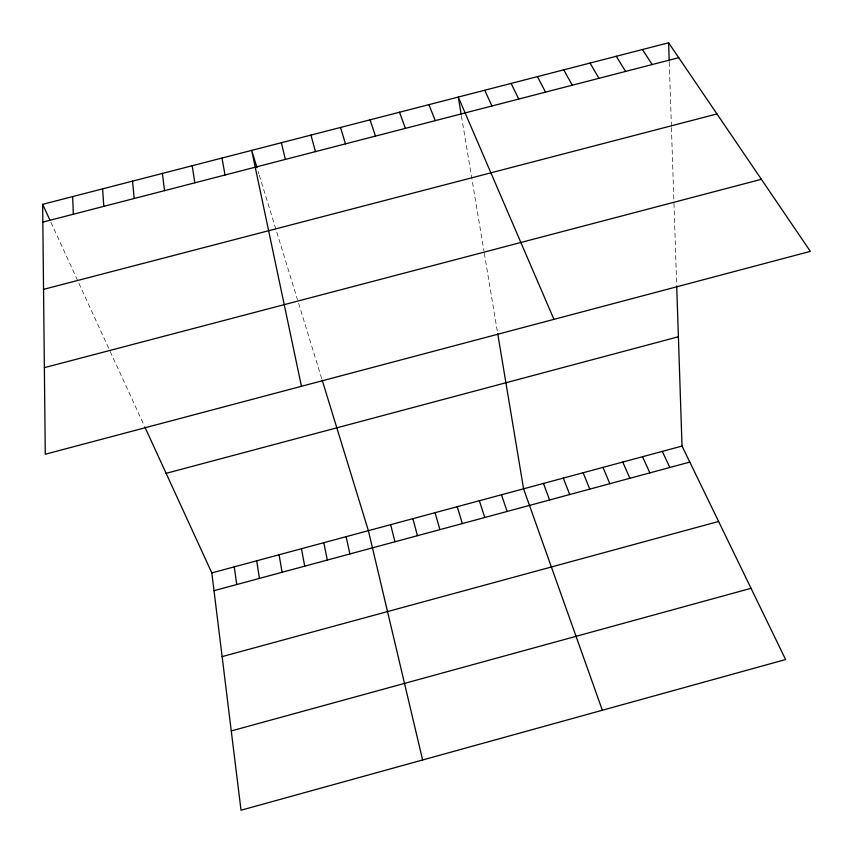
<?xml version="1.0" encoding="UTF-8"?>
<svg xmlns="http://www.w3.org/2000/svg" width="853" height="853" viewBox="0 0 853 853"><rect width="100%" height="100%" fill="white"/><g stroke="black" fill="none" stroke-linecap="round" stroke-linejoin="round"><path stroke-width="0.64" stroke-dasharray="4.26 3.2" d="M50.903 222.313L109.088 349.069M110.176 351.457L144.285 425.754M258.128 171.368L258.885 173.841M259.28 175.11L297.473 299.584M298.603 303.284L322.189 380.139M461.452 116.115L483.875 250.633M484.291 253.16L497.491 332.307M669.274 62.365L671.396 126.372M671.439 127.63L673.87 200.722M673.955 203.334L676.664 284.635"/><path stroke-width="1.28" d="M231.27 730.936L751.045 588.314M222.121 656.607L718.61 521.46M144.807 426.895L211.821 572.907L682.027 446.066L676.696 285.883M214.007 590.681L689.8 462.081M166.122 473.34L678.391 336.775M44.356 367.664L761.377 179.301M43.546 289.359L716.968 113.939M42.831 222.121L678.743 57.684M42.65 204.336L668.613 42.778L810.35 251.368L45.273 454.233L42.65 204.336L49.805 219.914M642.469 49.527L652.182 64.551M616.271 56.287L625.58 71.428M590.041 63.058L598.934 78.316M563.769 69.839L572.256 85.215M537.454 76.631L545.525 92.135M511.107 83.434L518.763 99.055M682.027 446.066L785.602 659.54L241.026 810.222L211.821 572.907M662.301 451.386L669.84 467.476M484.707 90.247L491.957 105.985M642.544 456.718L649.858 472.882M622.775 462.049L629.855 478.288M553.949 319.353L458.285 97.061L461.249 114.846M602.975 467.391L609.82 483.704M583.153 472.733L589.764 489.121M428.92 104.642L435.275 120.636M563.321 478.085L569.697 494.548M543.457 483.448L549.599 499.975M399.503 112.233L405.399 128.366M602.346 710.24L523.571 488.812L497.704 333.608M501.479 494.761L507.13 511.459M370.042 119.836L375.469 136.107M479.365 500.732L484.749 517.504M256.998 167.668L251.688 150.384L301.45 386.302M322.189 380.139L368.389 530.673L422.619 759.98M457.229 506.703L462.347 523.561M340.528 127.46L345.486 143.858M435.062 512.685L439.913 529.617M310.961 135.083L315.45 151.621M412.863 518.667L417.458 535.695M390.642 524.67L394.971 541.772M281.351 142.728L285.371 159.404M346.105 536.676L349.901 553.949M323.799 542.7L327.328 560.048M301.461 548.724L304.724 566.157M221.983 158.05L225.053 175.004M279.091 554.759L282.087 572.278M256.7 560.794L259.419 578.409M192.213 165.727L194.815 182.819M234.276 566.85L236.729 584.54M162.401 173.426L164.522 190.656M132.546 181.135L134.177 198.504M102.627 188.854L103.778 206.362M72.665 196.585L73.337 214.231M668.613 42.778L669.221 61.064"/></g></svg>
